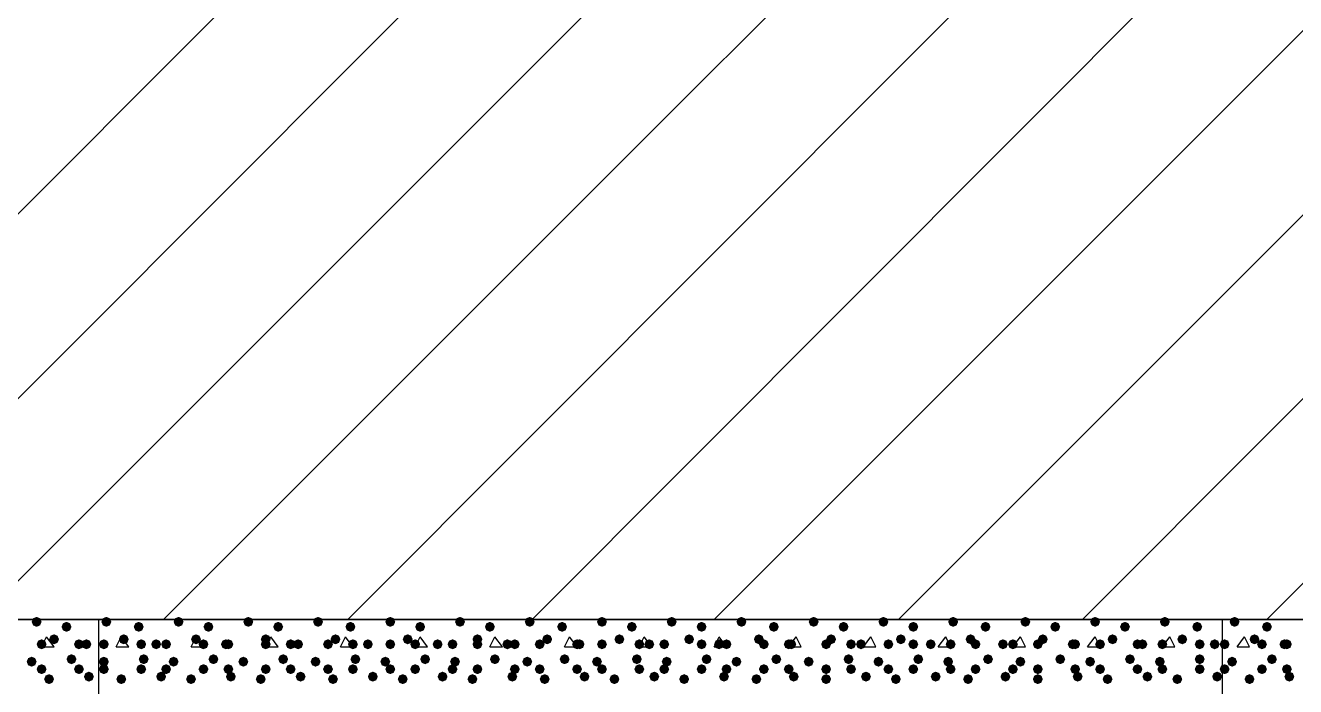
# Model space of a CAD drawing. Header units: millimetres. Extents: x 0 to 420, y 0 to 297.
# Drawn here: x 152.34 to 173.93, y 143.59 to 154.83 of the extents above; entities that cross this region are included whole.
import ezdxf

# ---------------------------------------------------------------- set-up
doc = ezdxf.new("R2010")
doc.units = ezdxf.units.MM
doc.layers.get('0').update_dxf_attribs({"linetype": 'CONTINUOUS'})

msp = doc.modelspace()

# ---------------------------------------------------------------- hatches: boundary and pattern name
at = {"true_color": 0x000007}
for points in [[(152.611667, 144.695333), (152.586796, 144.635537), (152.527, 144.610667), (152.467204, 144.635537), (152.442333, 144.695333), (152.467204, 144.755129), (152.527, 144.78), (152.586796, 144.755129)], [(153.119667, 144.610667), (153.094796, 144.550871), (153.035, 144.526), (152.975204, 144.550871), (152.950333, 144.610667), (152.975204, 144.670462), (153.035, 144.695333), (153.094796, 144.670463)], [(172.974, 144.695333), (172.949129, 144.635537), (172.889333, 144.610667), (172.829538, 144.635537), (172.804667, 144.695333), (172.829537, 144.755129), (172.889333, 144.78), (172.949129, 144.755129)], [(173.524333, 144.610667), (173.499462, 144.550871), (173.439667, 144.526), (173.379871, 144.550871), (173.355, 144.610667), (173.379871, 144.670462), (173.439667, 144.695333), (173.499462, 144.670463)], [(152.908, 144.399), (152.883129, 144.339204), (152.823333, 144.314333), (152.763537, 144.339204), (152.738667, 144.399), (152.763537, 144.458796), (152.823333, 144.483667), (152.883129, 144.458796)], [(173.312667, 144.399), (173.287796, 144.339204), (173.228, 144.314333), (173.168204, 144.339204), (173.143333, 144.399), (173.168204, 144.458796), (173.228, 144.483667), (173.287796, 144.458796)], [(152.696333, 144.314333), (152.671462, 144.254537), (152.611667, 144.229667), (152.551871, 144.254537), (152.527, 144.314333), (152.551871, 144.374129), (152.611667, 144.399), (152.671462, 144.374129)], [(153.331333, 144.314333), (153.306462, 144.254537), (153.246667, 144.229667), (153.186871, 144.254537), (153.162, 144.314333), (153.186871, 144.374129), (153.246667, 144.399), (153.306462, 144.374129)], [(153.458333, 144.314333), (153.433462, 144.254537), (153.373667, 144.229667), (153.313871, 144.254537), (153.289, 144.314333), (153.313871, 144.374129), (153.373667, 144.399), (153.433462, 144.374129)], [(172.804667, 144.314333), (172.779796, 144.254537), (172.72, 144.229667), (172.660204, 144.254537), (172.635333, 144.314333), (172.660204, 144.374129), (172.72, 144.399), (172.779796, 144.374129)], [(173.439667, 144.314333), (173.414796, 144.254537), (173.355, 144.229667), (173.295204, 144.254537), (173.270333, 144.314333), (173.295204, 144.374129), (173.355, 144.399), (173.414796, 144.374129)], [(173.820667, 144.314333), (173.795796, 144.254537), (173.736, 144.229667), (173.676204, 144.254537), (173.651333, 144.314333), (173.676204, 144.374129), (173.736, 144.399), (173.795796, 144.374129)], [(173.863, 144.314333), (173.838129, 144.254537), (173.778333, 144.229667), (173.718538, 144.254537), (173.693667, 144.314333), (173.718537, 144.374129), (173.778333, 144.399), (173.838129, 144.374129)], [(152.527, 144.018), (152.502129, 143.958204), (152.442333, 143.933333), (152.382538, 143.958204), (152.357667, 144.018), (152.382537, 144.077796), (152.442333, 144.102667), (152.502129, 144.077796)], [(153.204333, 144.060333), (153.179463, 144.000537), (153.119667, 143.975667), (153.059871, 144.000537), (153.035, 144.060333), (153.059871, 144.120129), (153.119667, 144.145), (153.179462, 144.120129)], [(172.931667, 144.018), (172.906796, 143.958204), (172.847, 143.933333), (172.787204, 143.958204), (172.762333, 144.018), (172.787204, 144.077796), (172.847, 144.102667), (172.906796, 144.077796)], [(173.609, 144.060333), (173.584129, 144.000537), (173.524333, 143.975667), (173.464538, 144.000537), (173.439667, 144.060333), (173.464537, 144.120129), (173.524333, 144.145), (173.584129, 144.120129)], [(152.696333, 143.891), (152.671462, 143.831204), (152.611667, 143.806333), (152.551871, 143.831204), (152.527, 143.891), (152.551871, 143.950796), (152.611667, 143.975667), (152.671462, 143.950796)], [(152.823333, 143.721667), (152.798463, 143.661871), (152.738667, 143.637), (152.678871, 143.661871), (152.654, 143.721667), (152.678871, 143.781462), (152.738667, 143.806333), (152.798462, 143.781463)], [(153.331333, 143.891), (153.306462, 143.831204), (153.246667, 143.806333), (153.186871, 143.831204), (153.162, 143.891), (153.186871, 143.950796), (153.246667, 143.975667), (153.306462, 143.950796)], [(153.500667, 143.764), (153.475796, 143.704204), (153.416, 143.679333), (153.356204, 143.704204), (153.331333, 143.764), (153.356204, 143.823796), (153.416, 143.848667), (153.475796, 143.823796)], [(172.804667, 143.891), (172.779796, 143.831204), (172.72, 143.806333), (172.660204, 143.831204), (172.635333, 143.891), (172.660204, 143.950796), (172.72, 143.975667), (172.779796, 143.950796)], [(173.228, 143.721667), (173.203129, 143.661871), (173.143333, 143.637), (173.083538, 143.661871), (173.058667, 143.721667), (173.083537, 143.781462), (173.143333, 143.806333), (173.203129, 143.781463)], [(173.439667, 143.891), (173.414796, 143.831204), (173.355, 143.806333), (173.295204, 143.831204), (173.270333, 143.891), (173.295204, 143.950796), (173.355, 143.975667), (173.414796, 143.950796)], [(173.863, 143.891), (173.838129, 143.831204), (173.778333, 143.806333), (173.718538, 143.831204), (173.693667, 143.891), (173.718537, 143.950796), (173.778333, 143.975667), (173.838129, 143.950796)], [(173.905333, 143.764), (173.880462, 143.704204), (173.820667, 143.679333), (173.760871, 143.704204), (173.736, 143.764), (173.760871, 143.823796), (173.820667, 143.848667), (173.880462, 143.823796)]]:
    msp.add_hatch(color=0, dxfattribs=at).paths.add_polyline_path(points, flags=0)
at = {"true_color": 0x000008}
for points in [[(153.797, 144.695333), (153.772129, 144.635537), (153.712333, 144.610667), (153.652538, 144.635537), (153.627667, 144.695333), (153.652537, 144.755129), (153.712333, 144.78), (153.772129, 144.755129)], [(154.347333, 144.610667), (154.322462, 144.550871), (154.262667, 144.526), (154.202871, 144.550871), (154.178, 144.610667), (154.202871, 144.670462), (154.262667, 144.695333), (154.322462, 144.670463)], [(155.024667, 144.695333), (154.999796, 144.635537), (154.94, 144.610667), (154.880204, 144.635537), (154.855333, 144.695333), (154.880204, 144.755129), (154.94, 144.78), (154.999796, 144.755129)], [(155.532667, 144.610667), (155.507796, 144.550871), (155.448, 144.526), (155.388204, 144.550871), (155.363333, 144.610667), (155.388204, 144.670462), (155.448, 144.695333), (155.507796, 144.670463)], [(156.21, 144.695333), (156.185129, 144.635537), (156.125333, 144.610667), (156.065538, 144.635537), (156.040667, 144.695333), (156.065537, 144.755129), (156.125333, 144.78), (156.185129, 144.755129)], [(156.718, 144.610667), (156.693129, 144.550871), (156.633333, 144.526), (156.573537, 144.550871), (156.548667, 144.610667), (156.573537, 144.670462), (156.633333, 144.695333), (156.693129, 144.670463)], [(157.395333, 144.695333), (157.370463, 144.635537), (157.310667, 144.610667), (157.250871, 144.635537), (157.226, 144.695333), (157.250871, 144.755129), (157.310667, 144.78), (157.370462, 144.755129)], [(157.945667, 144.610667), (157.920796, 144.550871), (157.861, 144.526), (157.801204, 144.550871), (157.776333, 144.610667), (157.801204, 144.670462), (157.861, 144.695333), (157.920796, 144.670463)], [(158.623, 144.695333), (158.598129, 144.635537), (158.538333, 144.610667), (158.478538, 144.635537), (158.453667, 144.695333), (158.478537, 144.755129), (158.538333, 144.78), (158.598129, 144.755129)], [(159.131, 144.610667), (159.106129, 144.550871), (159.046333, 144.526), (158.986538, 144.550871), (158.961667, 144.610667), (158.986537, 144.670462), (159.046333, 144.695333), (159.106129, 144.670463)], [(159.808333, 144.695333), (159.783462, 144.635537), (159.723667, 144.610667), (159.663871, 144.635537), (159.639, 144.695333), (159.663871, 144.755129), (159.723667, 144.78), (159.783462, 144.755129)], [(160.316333, 144.610667), (160.291462, 144.550871), (160.231667, 144.526), (160.171871, 144.550871), (160.147, 144.610667), (160.171871, 144.670462), (160.231667, 144.695333), (160.291462, 144.670463)], [(160.993667, 144.695333), (160.968796, 144.635537), (160.909, 144.610667), (160.849204, 144.635537), (160.824333, 144.695333), (160.849204, 144.755129), (160.909, 144.78), (160.968796, 144.755129)], [(161.544, 144.610667), (161.519129, 144.550871), (161.459333, 144.526), (161.399538, 144.550871), (161.374667, 144.610667), (161.399537, 144.670462), (161.459333, 144.695333), (161.519129, 144.670463)], [(162.221333, 144.695333), (162.196463, 144.635537), (162.136667, 144.610667), (162.076871, 144.635537), (162.052, 144.695333), (162.076871, 144.755129), (162.136667, 144.78), (162.196462, 144.755129)], [(162.729333, 144.610667), (162.704463, 144.550871), (162.644667, 144.526), (162.584871, 144.550871), (162.56, 144.610667), (162.584871, 144.670462), (162.644667, 144.695333), (162.704462, 144.670463)], [(163.406667, 144.695333), (163.381796, 144.635537), (163.322, 144.610667), (163.262204, 144.635537), (163.237333, 144.695333), (163.262204, 144.755129), (163.322, 144.78), (163.381796, 144.755129)], [(163.914667, 144.610667), (163.889796, 144.550871), (163.83, 144.526), (163.770204, 144.550871), (163.745333, 144.610667), (163.770204, 144.670462), (163.83, 144.695333), (163.889796, 144.670463)], [(164.592, 144.695333), (164.567129, 144.635537), (164.507333, 144.610667), (164.447538, 144.635537), (164.422667, 144.695333), (164.447537, 144.755129), (164.507333, 144.78), (164.567129, 144.755129)], [(165.142333, 144.610667), (165.117462, 144.550871), (165.057667, 144.526), (164.997871, 144.550871), (164.973, 144.610667), (164.997871, 144.670462), (165.057667, 144.695333), (165.117462, 144.670463)], [(165.819667, 144.695333), (165.794796, 144.635537), (165.735, 144.610667), (165.675204, 144.635537), (165.650333, 144.695333), (165.675204, 144.755129), (165.735, 144.78), (165.794796, 144.755129)], [(166.327667, 144.610667), (166.302796, 144.550871), (166.243, 144.526), (166.183204, 144.550871), (166.158333, 144.610667), (166.183204, 144.670462), (166.243, 144.695333), (166.302796, 144.670463)], [(167.005, 144.695333), (166.980129, 144.635537), (166.920333, 144.610667), (166.860538, 144.635537), (166.835667, 144.695333), (166.860537, 144.755129), (166.920333, 144.78), (166.980129, 144.755129)], [(167.513, 144.610667), (167.488129, 144.550871), (167.428333, 144.526), (167.368538, 144.550871), (167.343667, 144.610667), (167.368537, 144.670462), (167.428333, 144.695333), (167.488129, 144.670463)], [(168.190333, 144.695333), (168.165462, 144.635537), (168.105667, 144.610667), (168.045871, 144.635537), (168.021, 144.695333), (168.045871, 144.755129), (168.105667, 144.78), (168.165462, 144.755129)], [(168.740667, 144.610667), (168.715796, 144.550871), (168.656, 144.526), (168.596204, 144.550871), (168.571333, 144.610667), (168.596204, 144.670462), (168.656, 144.695333), (168.715796, 144.670463)], [(169.418, 144.695333), (169.393129, 144.635537), (169.333333, 144.610667), (169.273538, 144.635537), (169.248667, 144.695333), (169.273537, 144.755129), (169.333333, 144.78), (169.393129, 144.755129)], [(169.926, 144.610667), (169.901129, 144.550871), (169.841333, 144.526), (169.781538, 144.550871), (169.756667, 144.610667), (169.781537, 144.670462), (169.841333, 144.695333), (169.901129, 144.670463)], [(170.603333, 144.695333), (170.578463, 144.635537), (170.518667, 144.610667), (170.458871, 144.635537), (170.434, 144.695333), (170.458871, 144.755129), (170.518667, 144.78), (170.578462, 144.755129)], [(171.111333, 144.610667), (171.086462, 144.550871), (171.026667, 144.526), (170.966871, 144.550871), (170.942, 144.610667), (170.966871, 144.670462), (171.026667, 144.695333), (171.086462, 144.670463)], [(171.788667, 144.695333), (171.763796, 144.635537), (171.704, 144.610667), (171.644204, 144.635537), (171.619333, 144.695333), (171.644204, 144.755129), (171.704, 144.78), (171.763796, 144.755129)], [(172.339, 144.610667), (172.314129, 144.550871), (172.254333, 144.526), (172.194538, 144.550871), (172.169667, 144.610667), (172.194537, 144.670462), (172.254333, 144.695333), (172.314129, 144.670463)], [(154.093333, 144.399), (154.068463, 144.339204), (154.008667, 144.314333), (153.948871, 144.339204), (153.924, 144.399), (153.948871, 144.458796), (154.008667, 144.483667), (154.068462, 144.458796)], [(155.321, 144.399), (155.296129, 144.339204), (155.236333, 144.314333), (155.176538, 144.339204), (155.151667, 144.399), (155.176537, 144.458796), (155.236333, 144.483667), (155.296129, 144.458796)], [(156.506333, 144.399), (156.481462, 144.339204), (156.421667, 144.314333), (156.361871, 144.339204), (156.337, 144.399), (156.361871, 144.458796), (156.421667, 144.483667), (156.481462, 144.458796)], [(157.691667, 144.399), (157.666796, 144.339204), (157.607, 144.314333), (157.547204, 144.339204), (157.522333, 144.399), (157.547204, 144.458796), (157.607, 144.483667), (157.666796, 144.458796)], [(158.919333, 144.399), (158.894463, 144.339204), (158.834667, 144.314333), (158.774871, 144.339204), (158.75, 144.399), (158.774871, 144.458796), (158.834667, 144.483667), (158.894462, 144.458796)], [(160.104667, 144.399), (160.079796, 144.339204), (160.02, 144.314333), (159.960204, 144.339204), (159.935333, 144.399), (159.960204, 144.458796), (160.02, 144.483667), (160.079796, 144.458796)], [(161.29, 144.399), (161.265129, 144.339204), (161.205333, 144.314333), (161.145538, 144.339204), (161.120667, 144.399), (161.145537, 144.458796), (161.205333, 144.483667), (161.265129, 144.458796)], [(162.517667, 144.399), (162.492796, 144.339204), (162.433, 144.314333), (162.373204, 144.339204), (162.348333, 144.399), (162.373204, 144.458796), (162.433, 144.483667), (162.492796, 144.458796)], [(163.703, 144.399), (163.678129, 144.339204), (163.618333, 144.314333), (163.558538, 144.339204), (163.533667, 144.399), (163.558537, 144.458796), (163.618333, 144.483667), (163.678129, 144.458796)], [(164.888333, 144.399), (164.863463, 144.339204), (164.803667, 144.314333), (164.743871, 144.339204), (164.719, 144.399), (164.743871, 144.458796), (164.803667, 144.483667), (164.863462, 144.458796)], [(166.116, 144.399), (166.091129, 144.339204), (166.031333, 144.314333), (165.971538, 144.339204), (165.946667, 144.399), (165.971537, 144.458796), (166.031333, 144.483667), (166.091129, 144.458796)], [(167.301333, 144.399), (167.276462, 144.339204), (167.216667, 144.314333), (167.156871, 144.339204), (167.132, 144.399), (167.156871, 144.458796), (167.216667, 144.483667), (167.276462, 144.458796)], [(168.486667, 144.399), (168.461796, 144.339204), (168.402, 144.314333), (168.342204, 144.339204), (168.317333, 144.399), (168.342204, 144.458796), (168.402, 144.483667), (168.461796, 144.458796)], [(169.714333, 144.399), (169.689462, 144.339204), (169.629667, 144.314333), (169.569871, 144.339204), (169.545, 144.399), (169.569871, 144.458796), (169.629667, 144.483667), (169.689462, 144.458796)], [(170.899667, 144.399), (170.874796, 144.339204), (170.815, 144.314333), (170.755204, 144.339204), (170.730333, 144.399), (170.755204, 144.458796), (170.815, 144.483667), (170.874796, 144.458796)], [(172.085, 144.399), (172.060129, 144.339204), (172.000333, 144.314333), (171.940538, 144.339204), (171.915667, 144.399), (171.940537, 144.458796), (172.000333, 144.483667), (172.060129, 144.458796)], [(153.754667, 144.314333), (153.729796, 144.254537), (153.67, 144.229667), (153.610204, 144.254537), (153.585333, 144.314333), (153.610204, 144.374129), (153.67, 144.399), (153.729796, 144.374129)], [(154.389667, 144.314333), (154.364796, 144.254537), (154.305, 144.229667), (154.245204, 144.254537), (154.220333, 144.314333), (154.245204, 144.374129), (154.305, 144.399), (154.364796, 144.374129)], [(154.643667, 144.314333), (154.618796, 144.254537), (154.559, 144.229667), (154.499204, 144.254537), (154.474333, 144.314333), (154.499204, 144.374129), (154.559, 144.399), (154.618796, 144.374129)], [(154.813, 144.314333), (154.788129, 144.254537), (154.728333, 144.229667), (154.668538, 144.254537), (154.643667, 144.314333), (154.668537, 144.374129), (154.728333, 144.399), (154.788129, 144.374129)], [(155.448, 144.314333), (155.423129, 144.254537), (155.363333, 144.229667), (155.303538, 144.254537), (155.278667, 144.314333), (155.303537, 144.374129), (155.363333, 144.399), (155.423129, 144.374129)], [(155.829, 144.314333), (155.804129, 144.254537), (155.744333, 144.229667), (155.684538, 144.254537), (155.659667, 144.314333), (155.684537, 144.374129), (155.744333, 144.399), (155.804129, 144.374129)], [(155.871333, 144.314333), (155.846462, 144.254537), (155.786667, 144.229667), (155.726871, 144.254537), (155.702, 144.314333), (155.726871, 144.374129), (155.786667, 144.399), (155.846462, 144.374129)], [(156.506333, 144.314333), (156.481462, 144.254537), (156.421667, 144.229667), (156.361871, 144.254537), (156.337, 144.314333), (156.361871, 144.374129), (156.421667, 144.399), (156.481462, 144.374129)], [(156.929667, 144.314333), (156.904796, 144.254537), (156.845, 144.229667), (156.785204, 144.254537), (156.760333, 144.314333), (156.785204, 144.374129), (156.845, 144.399), (156.904796, 144.374129)], [(157.056667, 144.314333), (157.031796, 144.254537), (156.972, 144.229667), (156.912204, 144.254537), (156.887333, 144.314333), (156.912204, 144.374129), (156.972, 144.399), (157.031796, 144.374129)], [(157.564667, 144.314333), (157.539796, 144.254537), (157.48, 144.229667), (157.420204, 144.254537), (157.395333, 144.314333), (157.420204, 144.374129), (157.48, 144.399), (157.539796, 144.374129)], [(157.988, 144.314333), (157.963129, 144.254537), (157.903333, 144.229667), (157.843538, 144.254537), (157.818667, 144.314333), (157.843537, 144.374129), (157.903333, 144.399), (157.963129, 144.374129)], [(158.242, 144.314333), (158.217129, 144.254537), (158.157333, 144.229667), (158.097538, 144.254537), (158.072667, 144.314333), (158.097537, 144.374129), (158.157333, 144.399), (158.217129, 144.374129)], [(158.623, 144.314333), (158.598129, 144.254537), (158.538333, 144.229667), (158.478538, 144.254537), (158.453667, 144.314333), (158.478537, 144.374129), (158.538333, 144.399), (158.598129, 144.374129)], [(159.046333, 144.314333), (159.021462, 144.254537), (158.961667, 144.229667), (158.901871, 144.254537), (158.877, 144.314333), (158.901871, 144.374129), (158.961667, 144.399), (159.021462, 144.374129)], [(159.427333, 144.314333), (159.402462, 144.254537), (159.342667, 144.229667), (159.282871, 144.254537), (159.258, 144.314333), (159.282871, 144.374129), (159.342667, 144.399), (159.402462, 144.374129)], [(159.681333, 144.314333), (159.656462, 144.254537), (159.596667, 144.229667), (159.536871, 144.254537), (159.512, 144.314333), (159.536871, 144.374129), (159.596667, 144.399), (159.656462, 144.374129)], [(160.104667, 144.314333), (160.079796, 144.254537), (160.02, 144.229667), (159.960204, 144.254537), (159.935333, 144.314333), (159.960204, 144.374129), (160.02, 144.399), (160.079796, 144.374129)], [(160.612667, 144.314333), (160.587796, 144.254537), (160.528, 144.229667), (160.468204, 144.254537), (160.443333, 144.314333), (160.468204, 144.374129), (160.528, 144.399), (160.587796, 144.374129)], [(160.739667, 144.314333), (160.714796, 144.254537), (160.655, 144.229667), (160.595204, 144.254537), (160.570333, 144.314333), (160.595204, 144.374129), (160.655, 144.399), (160.714796, 144.374129)], [(161.163, 144.314333), (161.138129, 144.254537), (161.078333, 144.229667), (161.018538, 144.254537), (160.993667, 144.314333), (161.018537, 144.374129), (161.078333, 144.399), (161.138129, 144.374129)], [(161.798, 144.314333), (161.773129, 144.254537), (161.713333, 144.229667), (161.653538, 144.254537), (161.628667, 144.314333), (161.653537, 144.374129), (161.713333, 144.399), (161.773129, 144.374129)], [(161.840333, 144.314333), (161.815462, 144.254537), (161.755667, 144.229667), (161.695871, 144.254537), (161.671, 144.314333), (161.695871, 144.374129), (161.755667, 144.399), (161.815462, 144.374129)], [(162.221333, 144.314333), (162.196463, 144.254537), (162.136667, 144.229667), (162.076871, 144.254537), (162.052, 144.314333), (162.076871, 144.374129), (162.136667, 144.399), (162.196462, 144.374129)], [(162.856333, 144.314333), (162.831462, 144.254537), (162.771667, 144.229667), (162.711871, 144.254537), (162.687, 144.314333), (162.711871, 144.374129), (162.771667, 144.399), (162.831462, 144.374129)], [(163.025667, 144.314333), (163.000796, 144.254537), (162.941, 144.229667), (162.881204, 144.254537), (162.856333, 144.314333), (162.881204, 144.374129), (162.941, 144.399), (163.000796, 144.374129)], [(163.279667, 144.314333), (163.254796, 144.254537), (163.195, 144.229667), (163.135204, 144.254537), (163.110333, 144.314333), (163.135204, 144.374129), (163.195, 144.399), (163.254796, 144.374129)], [(163.914667, 144.314333), (163.889796, 144.254537), (163.83, 144.229667), (163.770204, 144.254537), (163.745333, 144.314333), (163.770204, 144.374129), (163.83, 144.399), (163.889796, 144.374129)], [(164.211, 144.314333), (164.186129, 144.254537), (164.126333, 144.229667), (164.066538, 144.254537), (164.041667, 144.314333), (164.066537, 144.374129), (164.126333, 144.399), (164.186129, 144.374129)], [(164.338, 144.314333), (164.313129, 144.254537), (164.253333, 144.229667), (164.193537, 144.254537), (164.168667, 144.314333), (164.193537, 144.374129), (164.253333, 144.399), (164.313129, 144.374129)], [(164.973, 144.314333), (164.948129, 144.254537), (164.888333, 144.229667), (164.828537, 144.254537), (164.803667, 144.314333), (164.828537, 144.374129), (164.888333, 144.399), (164.948129, 144.374129)], [(165.396333, 144.314333), (165.371462, 144.254537), (165.311667, 144.229667), (165.251871, 144.254537), (165.227, 144.314333), (165.251871, 144.374129), (165.311667, 144.399), (165.371462, 144.374129)], [(165.438667, 144.314333), (165.413796, 144.254537), (165.354, 144.229667), (165.294204, 144.254537), (165.269333, 144.314333), (165.294204, 144.374129), (165.354, 144.399), (165.413796, 144.374129)], [(166.031333, 144.314333), (166.006463, 144.254537), (165.946667, 144.229667), (165.886871, 144.254537), (165.862, 144.314333), (165.886871, 144.374129), (165.946667, 144.399), (166.006462, 144.374129)], [(166.454667, 144.314333), (166.429796, 144.254537), (166.37, 144.229667), (166.310204, 144.254537), (166.285333, 144.314333), (166.310204, 144.374129), (166.37, 144.399), (166.429796, 144.374129)], [(166.624, 144.314333), (166.599129, 144.254537), (166.539333, 144.229667), (166.479537, 144.254537), (166.454667, 144.314333), (166.479537, 144.374129), (166.539333, 144.399), (166.599129, 144.374129)], [(167.089667, 144.314333), (167.064796, 144.254537), (167.005, 144.229667), (166.945204, 144.254537), (166.920333, 144.314333), (166.945204, 144.374129), (167.005, 144.399), (167.064796, 144.374129)], [(167.513, 144.314333), (167.488129, 144.254537), (167.428333, 144.229667), (167.368538, 144.254537), (167.343667, 144.314333), (167.368537, 144.374129), (167.428333, 144.399), (167.488129, 144.374129)], [(167.809333, 144.314333), (167.784463, 144.254537), (167.724667, 144.229667), (167.664871, 144.254537), (167.64, 144.314333), (167.664871, 144.374129), (167.724667, 144.399), (167.784462, 144.374129)], [(168.148, 144.314333), (168.123129, 144.254537), (168.063333, 144.229667), (168.003537, 144.254537), (167.978667, 144.314333), (168.003537, 144.374129), (168.063333, 144.399), (168.123129, 144.374129)], [(168.571333, 144.314333), (168.546462, 144.254537), (168.486667, 144.229667), (168.426871, 144.254537), (168.402, 144.314333), (168.426871, 144.374129), (168.486667, 144.399), (168.546462, 144.374129)], [(169.037, 144.314333), (169.012129, 144.254537), (168.952333, 144.229667), (168.892538, 144.254537), (168.867667, 144.314333), (168.892537, 144.374129), (168.952333, 144.399), (169.012129, 144.374129)], [(169.206333, 144.314333), (169.181462, 144.254537), (169.121667, 144.229667), (169.061871, 144.254537), (169.037, 144.314333), (169.061871, 144.374129), (169.121667, 144.399), (169.181462, 144.374129)], [(169.629667, 144.314333), (169.604796, 144.254537), (169.545, 144.229667), (169.485204, 144.254537), (169.460333, 144.314333), (169.485204, 144.374129), (169.545, 144.399), (169.604796, 144.374129)], [(170.222333, 144.314333), (170.197462, 144.254537), (170.137667, 144.229667), (170.077871, 144.254537), (170.053, 144.314333), (170.077871, 144.374129), (170.137667, 144.399), (170.197462, 144.374129)], [(170.264667, 144.314333), (170.239796, 144.254537), (170.18, 144.229667), (170.120204, 144.254537), (170.095333, 144.314333), (170.120204, 144.374129), (170.18, 144.399), (170.239796, 144.374129)], [(170.688, 144.314333), (170.663129, 144.254537), (170.603333, 144.229667), (170.543538, 144.254537), (170.518667, 144.314333), (170.543537, 144.374129), (170.603333, 144.399), (170.663129, 144.374129)], [(171.323, 144.314333), (171.298129, 144.254537), (171.238333, 144.229667), (171.178538, 144.254537), (171.153667, 144.314333), (171.178537, 144.374129), (171.238333, 144.399), (171.298129, 144.374129)], [(171.407667, 144.314333), (171.382796, 144.254537), (171.323, 144.229667), (171.263204, 144.254537), (171.238333, 144.314333), (171.263204, 144.374129), (171.323, 144.399), (171.382796, 144.374129)], [(171.746333, 144.314333), (171.721462, 144.254537), (171.661667, 144.229667), (171.601871, 144.254537), (171.577, 144.314333), (171.601871, 144.374129), (171.661667, 144.399), (171.721462, 144.374129)], [(172.381333, 144.314333), (172.356462, 144.254537), (172.296667, 144.229667), (172.236871, 144.254537), (172.212, 144.314333), (172.236871, 144.374129), (172.296667, 144.399), (172.356462, 144.374129)], [(172.635333, 144.314333), (172.610462, 144.254537), (172.550667, 144.229667), (172.490871, 144.254537), (172.466, 144.314333), (172.490871, 144.374129), (172.550667, 144.399), (172.610462, 144.374129)], [(153.754667, 144.018), (153.729796, 143.958204), (153.67, 143.933333), (153.610204, 143.958204), (153.585333, 144.018), (153.610204, 144.077796), (153.67, 144.102667), (153.729796, 144.077796)], [(154.432, 144.060333), (154.407129, 144.000537), (154.347333, 143.975667), (154.287538, 144.000537), (154.262667, 144.060333), (154.287537, 144.120129), (154.347333, 144.145), (154.407129, 144.120129)], [(154.94, 144.018), (154.915129, 143.958204), (154.855333, 143.933333), (154.795538, 143.958204), (154.770667, 144.018), (154.795537, 144.077796), (154.855333, 144.102667), (154.915129, 144.077796)], [(155.617333, 144.060333), (155.592462, 144.000537), (155.532667, 143.975667), (155.472871, 144.000537), (155.448, 144.060333), (155.472871, 144.120129), (155.532667, 144.145), (155.592462, 144.120129)], [(156.125333, 144.018), (156.100462, 143.958204), (156.040667, 143.933333), (155.980871, 143.958204), (155.956, 144.018), (155.980871, 144.077796), (156.040667, 144.102667), (156.100462, 144.077796)], [(156.802667, 144.060333), (156.777796, 144.000537), (156.718, 143.975667), (156.658204, 144.000537), (156.633333, 144.060333), (156.658204, 144.120129), (156.718, 144.145), (156.777796, 144.120129)], [(157.353, 144.018), (157.328129, 143.958204), (157.268333, 143.933333), (157.208538, 143.958204), (157.183667, 144.018), (157.208537, 144.077796), (157.268333, 144.102667), (157.328129, 144.077796)], [(158.030333, 144.060333), (158.005463, 144.000537), (157.945667, 143.975667), (157.885871, 144.000537), (157.861, 144.060333), (157.885871, 144.120129), (157.945667, 144.145), (158.005462, 144.120129)], [(158.538333, 144.018), (158.513463, 143.958204), (158.453667, 143.933333), (158.393871, 143.958204), (158.369, 144.018), (158.393871, 144.077796), (158.453667, 144.102667), (158.513462, 144.077796)], [(159.215667, 144.060333), (159.190796, 144.000537), (159.131, 143.975667), (159.071204, 144.000537), (159.046333, 144.060333), (159.071204, 144.120129), (159.131, 144.145), (159.190796, 144.120129)], [(159.723667, 144.018), (159.698796, 143.958204), (159.639, 143.933333), (159.579204, 143.958204), (159.554333, 144.018), (159.579204, 144.077796), (159.639, 144.102667), (159.698796, 144.077796)], [(160.401, 144.060333), (160.376129, 144.000537), (160.316333, 143.975667), (160.256538, 144.000537), (160.231667, 144.060333), (160.256537, 144.120129), (160.316333, 144.145), (160.376129, 144.120129)], [(160.951333, 144.018), (160.926462, 143.958204), (160.866667, 143.933333), (160.806871, 143.958204), (160.782, 144.018), (160.806871, 144.077796), (160.866667, 144.102667), (160.926462, 144.077796)], [(161.586333, 144.060333), (161.561462, 144.000537), (161.501667, 143.975667), (161.441871, 144.000537), (161.417, 144.060333), (161.441871, 144.120129), (161.501667, 144.145), (161.561462, 144.120129)], [(162.136667, 144.018), (162.111796, 143.958204), (162.052, 143.933333), (161.992204, 143.958204), (161.967333, 144.018), (161.992204, 144.077796), (162.052, 144.102667), (162.111796, 144.077796)], [(162.814, 144.060333), (162.789129, 144.000537), (162.729333, 143.975667), (162.669537, 144.000537), (162.644667, 144.060333), (162.669537, 144.120129), (162.729333, 144.145), (162.789129, 144.120129)], [(163.322, 144.018), (163.297129, 143.958204), (163.237333, 143.933333), (163.177538, 143.958204), (163.152667, 144.018), (163.177537, 144.077796), (163.237333, 144.102667), (163.297129, 144.077796)], [(163.999333, 144.060333), (163.974463, 144.000537), (163.914667, 143.975667), (163.854871, 144.000537), (163.83, 144.060333), (163.854871, 144.120129), (163.914667, 144.145), (163.974462, 144.120129)], [(164.507333, 144.018), (164.482463, 143.958204), (164.422667, 143.933333), (164.362871, 143.958204), (164.338, 144.018), (164.362871, 144.077796), (164.422667, 144.102667), (164.482462, 144.077796)], [(165.184667, 144.060333), (165.159796, 144.000537), (165.1, 143.975667), (165.040204, 144.000537), (165.015333, 144.060333), (165.040204, 144.120129), (165.1, 144.145), (165.159796, 144.120129)], [(165.735, 144.018), (165.710129, 143.958204), (165.650333, 143.933333), (165.590538, 143.958204), (165.565667, 144.018), (165.590537, 144.077796), (165.650333, 144.102667), (165.710129, 144.077796)], [(166.412333, 144.060333), (166.387462, 144.000537), (166.327667, 143.975667), (166.267871, 144.000537), (166.243, 144.060333), (166.267871, 144.120129), (166.327667, 144.145), (166.387462, 144.120129)], [(166.920333, 144.018), (166.895462, 143.958204), (166.835667, 143.933333), (166.775871, 143.958204), (166.751, 144.018), (166.775871, 144.077796), (166.835667, 144.102667), (166.895462, 144.077796)], [(167.597667, 144.060333), (167.572796, 144.000537), (167.513, 143.975667), (167.453204, 144.000537), (167.428333, 144.060333), (167.453204, 144.120129), (167.513, 144.145), (167.572796, 144.120129)], [(168.105667, 144.018), (168.080796, 143.958204), (168.021, 143.933333), (167.961204, 143.958204), (167.936333, 144.018), (167.961204, 144.077796), (168.021, 144.102667), (168.080796, 144.077796)], [(168.783, 144.060333), (168.758129, 144.000537), (168.698333, 143.975667), (168.638537, 144.000537), (168.613667, 144.060333), (168.638537, 144.120129), (168.698333, 144.145), (168.758129, 144.120129)], [(169.333333, 144.018), (169.308462, 143.958204), (169.248667, 143.933333), (169.188871, 143.958204), (169.164, 144.018), (169.188871, 144.077796), (169.248667, 144.102667), (169.308462, 144.077796)], [(170.010667, 144.060333), (169.985796, 144.000537), (169.926, 143.975667), (169.866204, 144.000537), (169.841333, 144.060333), (169.866204, 144.120129), (169.926, 144.145), (169.985796, 144.120129)], [(170.518667, 144.018), (170.493796, 143.958204), (170.434, 143.933333), (170.374204, 143.958204), (170.349333, 144.018), (170.374204, 144.077796), (170.434, 144.102667), (170.493796, 144.077796)], [(171.196, 144.060333), (171.171129, 144.000537), (171.111333, 143.975667), (171.051538, 144.000537), (171.026667, 144.060333), (171.051537, 144.120129), (171.111333, 144.145), (171.171129, 144.120129)], [(171.704, 144.018), (171.679129, 143.958204), (171.619333, 143.933333), (171.559538, 143.958204), (171.534667, 144.018), (171.559537, 144.077796), (171.619333, 144.102667), (171.679129, 144.077796)], [(172.381333, 144.060333), (172.356462, 144.000537), (172.296667, 143.975667), (172.236871, 144.000537), (172.212, 144.060333), (172.236871, 144.120129), (172.296667, 144.145), (172.356462, 144.120129)], [(153.754667, 143.891), (153.729796, 143.831204), (153.67, 143.806333), (153.610204, 143.831204), (153.585333, 143.891), (153.610204, 143.950796), (153.67, 143.975667), (153.729796, 143.950796)], [(154.051, 143.721667), (154.026129, 143.661871), (153.966333, 143.637), (153.906538, 143.661871), (153.881667, 143.721667), (153.906537, 143.781462), (153.966333, 143.806333), (154.026129, 143.781463)], [(154.389667, 143.891), (154.364796, 143.831204), (154.305, 143.806333), (154.245204, 143.831204), (154.220333, 143.891), (154.245204, 143.950796), (154.305, 143.975667), (154.364796, 143.950796)], [(154.728333, 143.764), (154.703463, 143.704204), (154.643667, 143.679333), (154.583871, 143.704204), (154.559, 143.764), (154.583871, 143.823796), (154.643667, 143.848667), (154.703462, 143.823796)], [(154.813, 143.891), (154.788129, 143.831204), (154.728333, 143.806333), (154.668538, 143.831204), (154.643667, 143.891), (154.668537, 143.950796), (154.728333, 143.975667), (154.788129, 143.950796)], [(155.236333, 143.721667), (155.211462, 143.661871), (155.151667, 143.637), (155.091871, 143.661871), (155.067, 143.721667), (155.091871, 143.781462), (155.151667, 143.806333), (155.211462, 143.781463)], [(155.448, 143.891), (155.423129, 143.831204), (155.363333, 143.806333), (155.303538, 143.831204), (155.278667, 143.891), (155.303537, 143.950796), (155.363333, 143.975667), (155.423129, 143.950796)], [(155.871333, 143.891), (155.846462, 143.831204), (155.786667, 143.806333), (155.726871, 143.831204), (155.702, 143.891), (155.726871, 143.950796), (155.786667, 143.975667), (155.846462, 143.950796)], [(155.913667, 143.764), (155.888796, 143.704204), (155.829, 143.679333), (155.769204, 143.704204), (155.744333, 143.764), (155.769204, 143.823796), (155.829, 143.848667), (155.888796, 143.823796)], [(156.421667, 143.721667), (156.396796, 143.661871), (156.337, 143.637), (156.277204, 143.661871), (156.252333, 143.721667), (156.277204, 143.781462), (156.337, 143.806333), (156.396796, 143.781463)], [(156.506333, 143.891), (156.481462, 143.831204), (156.421667, 143.806333), (156.361871, 143.831204), (156.337, 143.891), (156.361871, 143.950796), (156.421667, 143.975667), (156.481462, 143.950796)], [(156.929667, 143.891), (156.904796, 143.831204), (156.845, 143.806333), (156.785204, 143.831204), (156.760333, 143.891), (156.785204, 143.950796), (156.845, 143.975667), (156.904796, 143.950796)], [(157.099, 143.764), (157.074129, 143.704204), (157.014333, 143.679333), (156.954538, 143.704204), (156.929667, 143.764), (156.954537, 143.823796), (157.014333, 143.848667), (157.074129, 143.823796)], [(157.564667, 143.891), (157.539796, 143.831204), (157.48, 143.806333), (157.420204, 143.831204), (157.395333, 143.891), (157.420204, 143.950796), (157.48, 143.975667), (157.539796, 143.950796)], [(157.649333, 143.721667), (157.624462, 143.661871), (157.564667, 143.637), (157.504871, 143.661871), (157.48, 143.721667), (157.504871, 143.781462), (157.564667, 143.806333), (157.624462, 143.781463)], [(157.988, 143.891), (157.963129, 143.831204), (157.903333, 143.806333), (157.843538, 143.831204), (157.818667, 143.891), (157.843537, 143.950796), (157.903333, 143.975667), (157.963129, 143.950796)], [(158.326667, 143.764), (158.301796, 143.704204), (158.242, 143.679333), (158.182204, 143.704204), (158.157333, 143.764), (158.182204, 143.823796), (158.242, 143.848667), (158.301796, 143.823796)], [(158.623, 143.891), (158.598129, 143.831204), (158.538333, 143.806333), (158.478538, 143.831204), (158.453667, 143.891), (158.478537, 143.950796), (158.538333, 143.975667), (158.598129, 143.950796)], [(158.834667, 143.721667), (158.809796, 143.661871), (158.75, 143.637), (158.690204, 143.661871), (158.665333, 143.721667), (158.690204, 143.781462), (158.75, 143.806333), (158.809796, 143.781463)], [(159.046333, 143.891), (159.021462, 143.831204), (158.961667, 143.806333), (158.901871, 143.831204), (158.877, 143.891), (158.901871, 143.950796), (158.961667, 143.975667), (159.021462, 143.950796)], [(159.512, 143.764), (159.487129, 143.704204), (159.427333, 143.679333), (159.367538, 143.704204), (159.342667, 143.764), (159.367537, 143.823796), (159.427333, 143.848667), (159.487129, 143.823796)], [(159.681333, 143.891), (159.656462, 143.831204), (159.596667, 143.806333), (159.536871, 143.831204), (159.512, 143.891), (159.536871, 143.950796), (159.596667, 143.975667), (159.656462, 143.950796)], [(160.02, 143.721667), (159.995129, 143.661871), (159.935333, 143.637), (159.875538, 143.661871), (159.850667, 143.721667), (159.875537, 143.781462), (159.935333, 143.806333), (159.995129, 143.781463)], [(160.104667, 143.891), (160.079796, 143.831204), (160.02, 143.806333), (159.960204, 143.831204), (159.935333, 143.891), (159.960204, 143.950796), (160.02, 143.975667), (160.079796, 143.950796)], [(160.697333, 143.764), (160.672462, 143.704204), (160.612667, 143.679333), (160.552871, 143.704204), (160.528, 143.764), (160.552871, 143.823796), (160.612667, 143.848667), (160.672462, 143.823796)], [(160.739667, 143.891), (160.714796, 143.831204), (160.655, 143.806333), (160.595204, 143.831204), (160.570333, 143.891), (160.595204, 143.950796), (160.655, 143.975667), (160.714796, 143.950796)], [(161.163, 143.891), (161.138129, 143.831204), (161.078333, 143.806333), (161.018538, 143.831204), (160.993667, 143.891), (161.018537, 143.950796), (161.078333, 143.975667), (161.138129, 143.950796)], [(161.247667, 143.721667), (161.222796, 143.661871), (161.163, 143.637), (161.103204, 143.661871), (161.078333, 143.721667), (161.103204, 143.781462), (161.163, 143.806333), (161.222796, 143.781463)], [(161.798, 143.891), (161.773129, 143.831204), (161.713333, 143.806333), (161.653538, 143.831204), (161.628667, 143.891), (161.653537, 143.950796), (161.713333, 143.975667), (161.773129, 143.950796)], [(161.925, 143.764), (161.900129, 143.704204), (161.840333, 143.679333), (161.780538, 143.704204), (161.755667, 143.764), (161.780537, 143.823796), (161.840333, 143.848667), (161.900129, 143.823796)], [(162.221333, 143.891), (162.196463, 143.831204), (162.136667, 143.806333), (162.076871, 143.831204), (162.052, 143.891), (162.076871, 143.950796), (162.136667, 143.975667), (162.196462, 143.950796)], [(162.433, 143.721667), (162.408129, 143.661871), (162.348333, 143.637), (162.288538, 143.661871), (162.263667, 143.721667), (162.288537, 143.781462), (162.348333, 143.806333), (162.408129, 143.781463)], [(162.856333, 143.891), (162.831462, 143.831204), (162.771667, 143.806333), (162.711871, 143.831204), (162.687, 143.891), (162.711871, 143.950796), (162.771667, 143.975667), (162.831462, 143.950796)], [(163.110333, 143.764), (163.085462, 143.704204), (163.025667, 143.679333), (162.965871, 143.704204), (162.941, 143.764), (162.965871, 143.823796), (163.025667, 143.848667), (163.085462, 143.823796)], [(163.279667, 143.891), (163.254796, 143.831204), (163.195, 143.806333), (163.135204, 143.831204), (163.110333, 143.891), (163.135204, 143.950796), (163.195, 143.975667), (163.254796, 143.950796)], [(163.618333, 143.721667), (163.593462, 143.661871), (163.533667, 143.637), (163.473871, 143.661871), (163.449, 143.721667), (163.473871, 143.781462), (163.533667, 143.806333), (163.593462, 143.781463)], [(163.914667, 143.891), (163.889796, 143.831204), (163.83, 143.806333), (163.770204, 143.831204), (163.745333, 143.891), (163.770204, 143.950796), (163.83, 143.975667), (163.889796, 143.950796)], [(164.295667, 143.764), (164.270796, 143.704204), (164.211, 143.679333), (164.151204, 143.704204), (164.126333, 143.764), (164.151204, 143.823796), (164.211, 143.848667), (164.270796, 143.823796)], [(164.338, 143.891), (164.313129, 143.831204), (164.253333, 143.806333), (164.193537, 143.831204), (164.168667, 143.891), (164.193537, 143.950796), (164.253333, 143.975667), (164.313129, 143.950796)], [(164.846, 143.721667), (164.821129, 143.661871), (164.761333, 143.637), (164.701538, 143.661871), (164.676667, 143.721667), (164.701537, 143.781462), (164.761333, 143.806333), (164.821129, 143.781463)], [(164.973, 143.891), (164.948129, 143.831204), (164.888333, 143.806333), (164.828537, 143.831204), (164.803667, 143.891), (164.828537, 143.950796), (164.888333, 143.975667), (164.948129, 143.950796)], [(165.396333, 143.891), (165.371462, 143.831204), (165.311667, 143.806333), (165.251871, 143.831204), (165.227, 143.891), (165.251871, 143.950796), (165.311667, 143.975667), (165.371462, 143.950796)], [(165.481, 143.764), (165.456129, 143.704204), (165.396333, 143.679333), (165.336538, 143.704204), (165.311667, 143.764), (165.336537, 143.823796), (165.396333, 143.848667), (165.456129, 143.823796)], [(166.031333, 143.891), (166.006463, 143.831204), (165.946667, 143.806333), (165.886871, 143.831204), (165.862, 143.891), (165.886871, 143.950796), (165.946667, 143.975667), (166.006462, 143.950796)], [(166.031333, 143.721667), (166.006463, 143.661871), (165.946667, 143.637), (165.886871, 143.661871), (165.862, 143.721667), (165.886871, 143.781462), (165.946667, 143.806333), (166.006462, 143.781463)], [(166.454667, 143.891), (166.429796, 143.831204), (166.37, 143.806333), (166.310204, 143.831204), (166.285333, 143.891), (166.310204, 143.950796), (166.37, 143.975667), (166.429796, 143.950796)], [(166.708667, 143.764), (166.683796, 143.704204), (166.624, 143.679333), (166.564204, 143.704204), (166.539333, 143.764), (166.564204, 143.823796), (166.624, 143.848667), (166.683796, 143.823796)], [(167.089667, 143.891), (167.064796, 143.831204), (167.005, 143.806333), (166.945204, 143.831204), (166.920333, 143.891), (166.945204, 143.950796), (167.005, 143.975667), (167.064796, 143.950796)], [(167.216667, 143.721667), (167.191796, 143.661871), (167.132, 143.637), (167.072204, 143.661871), (167.047333, 143.721667), (167.072204, 143.781462), (167.132, 143.806333), (167.191796, 143.781463)], [(167.513, 143.891), (167.488129, 143.831204), (167.428333, 143.806333), (167.368538, 143.831204), (167.343667, 143.891), (167.368537, 143.950796), (167.428333, 143.975667), (167.488129, 143.950796)], [(167.894, 143.764), (167.869129, 143.704204), (167.809333, 143.679333), (167.749538, 143.704204), (167.724667, 143.764), (167.749537, 143.823796), (167.809333, 143.848667), (167.869129, 143.823796)], [(168.148, 143.891), (168.123129, 143.831204), (168.063333, 143.806333), (168.003537, 143.831204), (167.978667, 143.891), (168.003537, 143.950796), (168.063333, 143.975667), (168.123129, 143.950796)], [(168.444333, 143.721667), (168.419463, 143.661871), (168.359667, 143.637), (168.299871, 143.661871), (168.275, 143.721667), (168.299871, 143.781462), (168.359667, 143.806333), (168.419462, 143.781463)], [(168.571333, 143.891), (168.546462, 143.831204), (168.486667, 143.806333), (168.426871, 143.831204), (168.402, 143.891), (168.426871, 143.950796), (168.486667, 143.975667), (168.546462, 143.950796)], [(169.079333, 143.764), (169.054463, 143.704204), (168.994667, 143.679333), (168.934871, 143.704204), (168.91, 143.764), (168.934871, 143.823796), (168.994667, 143.848667), (169.054462, 143.823796)], [(169.206333, 143.891), (169.181462, 143.831204), (169.121667, 143.806333), (169.061871, 143.831204), (169.037, 143.891), (169.061871, 143.950796), (169.121667, 143.975667), (169.181462, 143.950796)], [(169.629667, 143.891), (169.604796, 143.831204), (169.545, 143.806333), (169.485204, 143.831204), (169.460333, 143.891), (169.485204, 143.950796), (169.545, 143.975667), (169.604796, 143.950796)], [(169.629667, 143.721667), (169.604796, 143.661871), (169.545, 143.637), (169.485204, 143.661871), (169.460333, 143.721667), (169.485204, 143.781462), (169.545, 143.806333), (169.604796, 143.781463)], [(170.264667, 143.891), (170.239796, 143.831204), (170.18, 143.806333), (170.120204, 143.831204), (170.095333, 143.891), (170.120204, 143.950796), (170.18, 143.975667), (170.239796, 143.950796)], [(170.307, 143.764), (170.282129, 143.704204), (170.222333, 143.679333), (170.162537, 143.704204), (170.137667, 143.764), (170.162537, 143.823796), (170.222333, 143.848667), (170.282129, 143.823796)], [(170.688, 143.891), (170.663129, 143.831204), (170.603333, 143.806333), (170.543538, 143.831204), (170.518667, 143.891), (170.543537, 143.950796), (170.603333, 143.975667), (170.663129, 143.950796)], [(170.815, 143.721667), (170.790129, 143.661871), (170.730333, 143.637), (170.670538, 143.661871), (170.645667, 143.721667), (170.670537, 143.781462), (170.730333, 143.806333), (170.790129, 143.781463)], [(171.323, 143.891), (171.298129, 143.831204), (171.238333, 143.806333), (171.178538, 143.831204), (171.153667, 143.891), (171.178537, 143.950796), (171.238333, 143.975667), (171.298129, 143.950796)], [(171.492333, 143.764), (171.467462, 143.704204), (171.407667, 143.679333), (171.347871, 143.704204), (171.323, 143.764), (171.347871, 143.823796), (171.407667, 143.848667), (171.467462, 143.823796)], [(171.746333, 143.891), (171.721462, 143.831204), (171.661667, 143.806333), (171.601871, 143.831204), (171.577, 143.891), (171.601871, 143.950796), (171.661667, 143.975667), (171.721462, 143.950796)], [(172.000333, 143.721667), (171.975462, 143.661871), (171.915667, 143.637), (171.855871, 143.661871), (171.831, 143.721667), (171.855871, 143.781462), (171.915667, 143.806333), (171.975462, 143.781463)], [(172.381333, 143.891), (172.356462, 143.831204), (172.296667, 143.806333), (172.236871, 143.831204), (172.212, 143.891), (172.236871, 143.950796), (172.296667, 143.975667), (172.356462, 143.950796)], [(172.677667, 143.764), (172.652796, 143.704204), (172.593, 143.679333), (172.533204, 143.704204), (172.508333, 143.764), (172.533204, 143.823796), (172.593, 143.848667), (172.652796, 143.823796)]]:
    msp.add_hatch(color=0, dxfattribs=at).paths.add_polyline_path(points, flags=0)

# ---------------------------------------------------------------- linework, layer by layer
at = {"color": 0, "true_color": 0x0000fd}
msp.add_lwpolyline([(215.053333, 144.737667), (377.486333, 144.737667), (377.486333, 163.83), (33.528, 163.83), (33.528, 144.737667), (195.961, 144.737667), (195.961, 123.571), (215.053333, 123.571)], close=True, dxfattribs=at)
at = {"color": 0, "true_color": 0x000003}
for points in [[(145.330334, 144.737666), (164.380334, 163.829999)], [(148.463001, 144.737666), (167.513001, 163.829999)], [(151.553334, 144.737666), (170.645668, 163.829999)], [(154.686001, 144.737666), (173.778334, 163.829999)], [(157.818668, 144.737666), (176.868668, 163.829999)], [(160.951334, 144.737666), (180.001334, 163.829999)], [(164.041668, 144.737666), (183.134001, 163.829999)], [(167.174334, 144.737666), (186.266668, 163.829999)], [(170.307001, 144.737666), (189.357001, 163.829999)], [(173.439668, 144.737666), (192.489668, 163.829999)]]:
    msp.add_lwpolyline(points, dxfattribs=at)
at = {"color": 0, "true_color": 0x000007}
for points in [[(151.468667, 144.737667), (151.468667, 142.621), (153.585333, 142.621), (153.585333, 144.737667)], [(172.677667, 144.737667), (172.677667, 142.621), (174.794333, 142.621), (174.794333, 144.737667)]]:
    msp.add_lwpolyline(points, close=True, dxfattribs=at)
for points in [[(172.677667, 144.737667), (153.585333, 144.737667)], [(152.611667, 144.272), (152.696333, 144.441333)], [(152.823333, 144.272), (152.696333, 144.441333)], [(172.931667, 144.272), (173.058667, 144.441333)], [(173.143333, 144.272), (173.058667, 144.441333)], [(152.611667, 144.272), (152.823333, 144.272)], [(172.931667, 144.272), (173.143333, 144.272)]]:
    msp.add_lwpolyline(points, dxfattribs=at)
at = {"color": 0, "true_color": 0x000008}
for points in [[(153.881667, 144.272), (153.966333, 144.441333)], [(154.093333, 144.272), (153.966333, 144.441333)], [(155.151667, 144.272), (155.236333, 144.441333)], [(155.363333, 144.272), (155.236333, 144.441333)], [(156.421667, 144.272), (156.506333, 144.441333)], [(156.633333, 144.272), (156.506333, 144.441333)], [(157.691667, 144.272), (157.776333, 144.441333)], [(157.903333, 144.272), (157.776333, 144.441333)], [(158.961667, 144.272), (159.046333, 144.441333)], [(159.173333, 144.272), (159.046333, 144.441333)], [(160.231667, 144.272), (160.316333, 144.441333)], [(160.443333, 144.272), (160.316333, 144.441333)], [(161.501667, 144.272), (161.586333, 144.441333)], [(161.713333, 144.272), (161.586333, 144.441333)], [(162.771667, 144.272), (162.856333, 144.441333)], [(162.983333, 144.272), (162.856333, 144.441333)], [(164.041667, 144.272), (164.126333, 144.441333)], [(164.253333, 144.272), (164.126333, 144.441333)], [(165.311667, 144.272), (165.438667, 144.441333)], [(165.523333, 144.272), (165.438667, 144.441333)], [(166.581667, 144.272), (166.708667, 144.441333)], [(166.793333, 144.272), (166.708667, 144.441333)], [(167.851667, 144.272), (167.978667, 144.441333)], [(168.063333, 144.272), (167.978667, 144.441333)], [(169.121667, 144.272), (169.248667, 144.441333)], [(169.333333, 144.272), (169.248667, 144.441333)], [(170.391667, 144.272), (170.518667, 144.441333)], [(170.603333, 144.272), (170.518667, 144.441333)], [(171.661667, 144.272), (171.788667, 144.441333)], [(171.873333, 144.272), (171.788667, 144.441333)], [(153.881667, 144.272), (154.093333, 144.272)], [(155.151667, 144.272), (155.363333, 144.272)], [(156.421667, 144.272), (156.633333, 144.272)], [(157.691667, 144.272), (157.903333, 144.272)], [(158.961667, 144.272), (159.173333, 144.272)], [(160.231667, 144.272), (160.443333, 144.272)], [(161.501667, 144.272), (161.713333, 144.272)], [(162.771667, 144.272), (162.983333, 144.272)], [(164.041667, 144.272), (164.253333, 144.272)], [(165.311667, 144.272), (165.523333, 144.272)], [(166.581667, 144.272), (166.793333, 144.272)], [(167.851667, 144.272), (168.063333, 144.272)], [(169.121667, 144.272), (169.333333, 144.272)], [(170.391667, 144.272), (170.603333, 144.272)], [(171.661667, 144.272), (171.873333, 144.272)]]:
    msp.add_lwpolyline(points, dxfattribs=at)

doc.saveas('drawing.dxf')
